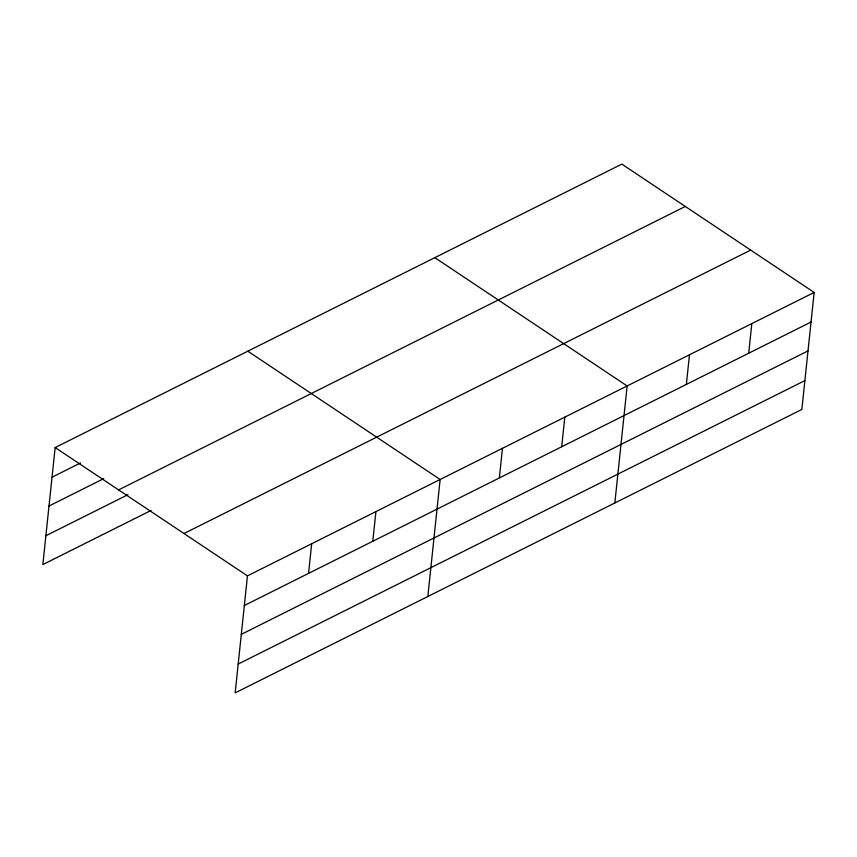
<?xml version="1.0" encoding="UTF-8"?>
<svg xmlns="http://www.w3.org/2000/svg" width="857" height="857" viewBox="0 0 857 857"><rect width="100%" height="100%" fill="white"/><g stroke="black" fill="none" stroke-linecap="round" stroke-linejoin="round"><path stroke-width="1.29" d="M814.15 292.43L247.459 575.872L235.161 692.885L801.852 409.442L814.15 292.43L621.839 164.115L55.148 447.558L42.85 564.57L151.078 510.44M308.574 573.387L311.68 543.745M372.795 541.26L375.912 511.618M427.836 596.515L440.134 479.502L247.823 351.188M499.352 477.96L502.47 448.318M561.689 446.776L564.806 417.145M614.844 502.973L627.142 385.961L434.831 257.657M686.361 384.418L689.478 354.787M748.697 353.245L751.814 323.603M52.031 477.199L80.579 462.919M48.999 506.026L103.708 478.667M118.609 489.904L685.3 206.462M45.882 535.743L127.95 494.693M183.998 533.525L750.689 250.083M244.341 605.503L811.033 322.061M241.31 634.341L808.001 350.899M238.192 664.046L804.884 380.604M55.148 447.558L247.459 575.872"/></g></svg>
